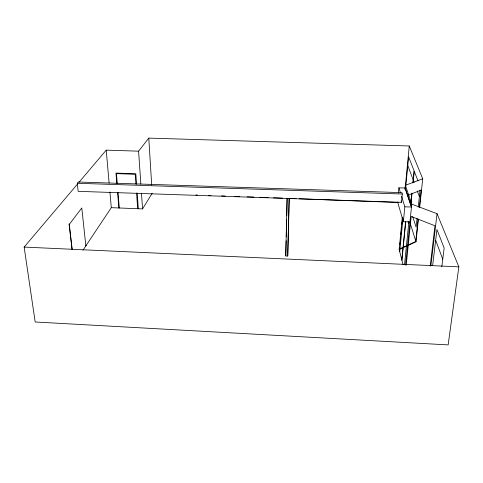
<?xml version="1.0" encoding="UTF-8"?>
<svg xmlns="http://www.w3.org/2000/svg" width="483" height="483" viewBox="0 0 483 483"><rect width="100%" height="100%" fill="white"/><g stroke="black" fill="none" stroke-linecap="round" stroke-linejoin="round"><path stroke-width="0.72" d="M289.22 198.567L287.741 256.038L285.743 255.948L287.059 198.507M286.178 240.721L285.743 255.948M286.262 236.948L286.661 219.602M286.751 215.835L287.15 198.489M287.741 256.038L289.136 198.585M398.427 193.043L398.91 187.827L405.116 188.008L411.462 207.014L404.826 206.809L401.554 196.315M401.512 202.335L402.303 194.015L401.904 192.645L78.403 182.006L77.28 183.274L78.155 191.334L401.512 202.335L401.119 200.934M403.021 264.557L399.169 249.488L402.291 217.187M404.971 189.499L405.376 185.291L422.728 178.801L409.27 145.981L148.788 138.102L138.591 151.173L140.855 184.162M405.225 187.772L409.27 145.981M399.646 247.423L399.501 248.92L415.718 241.512L418.109 219.149M399.936 244.428L400.153 242.182M400.443 239.194L400.661 236.948M400.878 234.708L401.168 231.713M401.385 229.467L401.602 227.227M401.892 224.233L402.11 221.987M402.327 219.747L402.544 217.501M405.792 186.07L408.63 156.836L414.088 170.849L412.862 182.936M399.731 251.685L402.967 218.37M409.94 221.951L403.371 221.739L404.826 206.809M401.808 259.818L405.629 221.238M401.928 260.277L405.756 221.661M404.567 264.364L408.829 222.21M410.822 203.132L411.806 193.405M411.051 202.842L412.041 193.103M413.104 182.622L414.251 171.266L417.988 180.853M405.545 265.089L411.751 204.17L405.376 185.291M406.203 265.203L411.19 216.444L434.96 225.772L430.196 266.115M417.077 218.231L416.123 227.191L412.669 216.626M418.266 207.032L420.077 189.958M419.383 207.225L421.212 190.085L408.038 195.21M399.169 249.488L415.984 241.802L418.393 219.3M419.679 207.298L422.728 178.801M430.86 265.837L437.043 213.691L411.751 204.17M432.641 265.529L436.946 229.522L444.161 248.039L441.812 266.676M437.043 213.691L458.85 266.851L448.152 344.898L35.174 321.992L24.15 247.091L77.564 183.981M86.016 245.63L85.859 245.998L81.79 207.986L69.286 224.347L72.233 249.699M82.955 250.23L111.295 207.666L142.551 208.904L152.199 193.248M79.025 182.26L106.218 150.135L138.591 151.173M77.28 183.274L402.303 194.015M195.887 194.891L197.396 194.945M208.692 195.367L210.95 195.452M221.498 195.85L225.265 195.989M234.303 196.333L239.574 196.527M247.109 196.81L253.889 197.064M259.914 197.293L268.198 197.601M273.475 197.801L282.513 198.139M289.293 198.398L296.067 198.652M299.08 198.767L398.511 202.498M24.15 247.091L458.85 266.851M69.286 224.347L69.069 223.943L72.003 249.216M407.785 165.518L413.17 179.942M413.327 180.37L414.118 182.483M417.27 190.942L419.371 196.575M435.666 240.244L442.748 259.238M405.116 187.984L411.462 207.014M410.218 223.315L415.984 241.802M398.91 187.827L400.455 192.777M408.063 221.311L408.709 223.406M403.371 221.739L397.6 201.979M106.218 150.135L109.122 183.009M109.913 191.974L111.295 207.666M117.242 183.335L116.439 173.626L135.21 174.285L135.91 184.011M117.991 192.294L119.295 207.98M116.832 183.474L115.962 173.083L135.82 173.783L136.562 184.192M117.574 192.379L118.878 207.968M137.202 193.115L138.313 208.734M136.55 192.995L137.679 208.71M141.471 193.158L142.551 208.904M148.788 138.102L151.692 185.049"/></g></svg>
